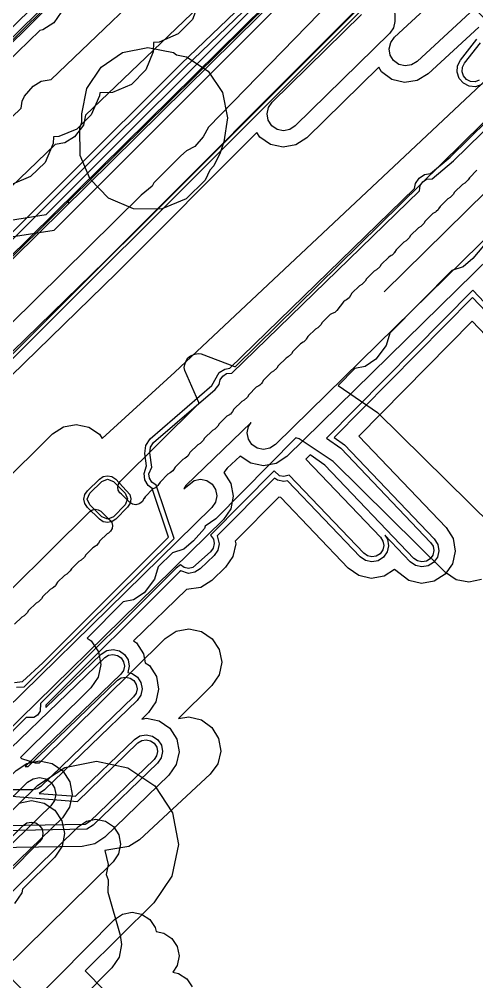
# Model space of a CAD drawing. Header units: metres. Extents: x -2677 to -840, y 169 to 1487.
# Drawn here: x -2010.8 to -1983.1, y 491.1 to 549.2 of the extents above; entities that cross this region are included whole.
import ezdxf

# ---------------------------------------------------------------- set-up
doc = ezdxf.new("R2010")
doc.units = ezdxf.units.M
for name, color, linetype in [('AI_GREENING_EXCLUSIONS', 1, 'Continuous'), ('AI_GREENING_LAWN', 82, 'Continuous'), ('AI_GREENING_REJECTED', 6, 'Continuous')]:
    doc.layers.add(name, color=color, linetype=linetype)

msp = doc.modelspace()

# ---------------------------------------------------------------- linework, layer by layer
at = {"layer": 'AI_GREENING_EXCLUSIONS'}
for points in [[(-2062.242, 483.567), (-2045.316, 500.717), (-2038.667, 507.263), (-2033.173, 512.82), (-2032.534, 513.273), (-2016.89, 528.456), (-2017.394, 528.707), (-2017.612, 529.03), (-2017.69, 529.413), (-2017.615, 529.796), (-2017.4, 530.121), (-2011.796, 535.769), (-2011.245, 536.052), (-2008.654, 536.468), (-1980.938, 564.167), (-1978.512, 566.565), (-1978.049, 566.806), (-1972.108, 572.596), (-1972.216, 572.944), (-1983.291, 577.815), (-1983.598, 578.026), (-1997.022, 591.547)], [(-2062.953, 484.27), (-2046.017, 501.43), (-2039.374, 507.971), (-2033.884, 513.523), (-2033.115, 514.109), (-2018.374, 528.406), (-2018.535, 528.644), (-2018.69, 529.409), (-2018.541, 530.175), (-2018.11, 530.825), (-2012.506, 536.473), (-2011.859, 536.91), (-2011.403, 537.04), (-2009.125, 537.405), (-1981.641, 564.878), (-1979.215, 567.276), (-1978.558, 567.707), (-1973.655, 572.485), (-1983.694, 576.9), (-1984.308, 577.321), (-1997.732, 590.843)], [(-1992.103, 566.94), (-2026.718, 532.766), (-2020.03, 525.995), (-1985.86, 559.681)], [(-1991.963, 566.797), (-2026.435, 532.764), (-2020.028, 526.277), (-1985.941, 559.864)], [(-1979.26, 563.308), (-1999.317, 542.675), (-1999.637, 542.1), (-2000.148, 541.511), (-2000.648, 541.262), (-2001, 540.943), (-2002.628, 539.323), (-2002.727, 539.123), (-2003.392, 538.569), (-2027.179, 515.112), (-2027.814, 514.328), (-2028.13, 514.174), (-2029.12, 513.198), (-2030.155, 512.136), (-2030.28, 511.884), (-2030.941, 511.329), (-2054.872, 486.774)], [(-1979.26, 563.308), (-1999.317, 542.675), (-1999.637, 542.1), (-2000.148, 541.511), (-2000.648, 541.262), (-2001, 540.943), (-2002.628, 539.323), (-2002.727, 539.123), (-2003.392, 538.569), (-2027.179, 515.112), (-2027.814, 514.328), (-2028.13, 514.174), (-2029.12, 513.198), (-2030.155, 512.136), (-2030.28, 511.884), (-2030.941, 511.329), (-2054.872, 486.774)], [(-1982.718, 550.339), (-1986.721, 546.647), (-1987.054, 546.443), (-1987.44, 546.383), (-1987.819, 546.474), (-1988.134, 546.704), (-1988.338, 547.037), (-1988.398, 547.422), (-1988.307, 547.801), (-1988.077, 548.117), (-1974.234, 560.884)], [(-1990.239, 556.802), (-2000.971, 546.51), (-2049.671, 497.968), (-2051.226, 496.284), (-2050.554, 495.528), (-2050.524, 495.091), (-2050.71, 494.766), (-2050.938, 494.616), (-2051.291, 494.57), (-2052.531, 494.938), (-2053.863, 493.551), (-2053.596, 493.163), (-2053.364, 492.149), (-2050.921, 494.499), (-2050.653, 494.551), (-2050.385, 494.497), (-2050.158, 494.344), (-2050.007, 494.116), (-2049.955, 493.848), (-2050.009, 493.581), (-2050.162, 493.354), (-2053.466, 490.074)], [(-1982.277, 548.857), (-1986.991, 553.767), (-1989.991, 556.471), (-1990.147, 556.474), (-2000.759, 546.298), (-2049.455, 497.759), (-2050.807, 496.287), (-2050.411, 495.876), (-2050.237, 495.526), (-2050.21, 495.137), (-2050.328, 494.785), (-2049.945, 494.556), (-2049.73, 494.23), (-2049.655, 493.847), (-2049.733, 493.465), (-2049.951, 493.141), (-2053.276, 489.84)], [(-1986.436, 553.693), (-2022.646, 517.507)], [(-1986.301, 553.544), (-2022.504, 517.365)], [(-2017.58, 537.172), (-2010.645, 543.824), (-2010.577, 544.255), (-2010.441, 544.555), (-2009.923, 545.156), (-2009.43, 545.471), (-2008.828, 545.567), (-2001.038, 553.04)], [(-2015.322, 517.648), (-2008.744, 524.148), (-2008.092, 524.578), (-2007.326, 524.725), (-2006.561, 524.568), (-2005.915, 524.131), (-2005.739, 523.864), (-2001.362, 527.887), (-1975.217, 552.459)], [(-1988.116, 552.004), (-1988.069, 549.059), (-1988.149, 548.677), (-1988.369, 548.355), (-1994.083, 542.757), (-1994.41, 542.544), (-1994.793, 542.472), (-1995.175, 542.552), (-1995.498, 542.772), (-1995.711, 543.099), (-1995.783, 543.482), (-1995.703, 543.864), (-1995.483, 544.186), (-1990.075, 549.483)], [(-1998.97, 550.867), (-2006.745, 543.409), (-2006.865, 542.803), (-2007.424, 542.109), (-2008.008, 541.745), (-2008.585, 541.643), (-2015.585, 534.929)], [(-1999.826, 550.438), (-2000.296, 549.194), (-2001.151, 548.317), (-2002.302, 547.819), (-2002.645, 547.802), (-2002.662, 547.229), (-2003.115, 546.145), (-2003.97, 545.268), (-2005.121, 544.77), (-2005.89, 544.753), (-2005.907, 544.571), (-2006.405, 543.42), (-2007.282, 542.565), (-2008.366, 542.112), (-2008.681, 542.095), (-2008.698, 541.707), (-2009.196, 540.556), (-2010.073, 539.701), (-2011.157, 539.248)], [(-1990.085, 550.095), (-2005.564, 534.597), (-2020.795, 519.772), (-2028.93, 511.969), (-2039.73, 501.312), (-2032.953, 501.312), (-2032.57, 501.236), (-2032.246, 501.019), (-2032.029, 500.695), (-2031.953, 500.312), (-2032.029, 499.93), (-2032.246, 499.605), (-2032.57, 499.388), (-2032.953, 499.312), (-2041.224, 499.312), (-2041.648, 499.209), (-2041.837, 499.247), (-2057.69, 483.195)], [(-2010.142, 549.734), (-2013.052, 546.91)], [(-2008.225, 549.626), (-2008.668, 548.984), (-2009.323, 548.56), (-2009.523, 548.524), (-2012.2, 545.942)], [(-1982.983, 548.734), (-1986.043, 545.912), (-1986.709, 545.505), (-1987.48, 545.383), (-1988.239, 545.566), (-1988.869, 546.026), (-1989.037, 546.3), (-1993.384, 542.043), (-1994.037, 541.616), (-1994.804, 541.472), (-1995.568, 541.632), (-1996.212, 542.072), (-1996.395, 542.353), (-2004.867, 533.881), (-2020.098, 519.056)], [(-1982.809, 545.253), (-1983.179, 545.13), (-1983.569, 545.159), (-1983.917, 545.335), (-1984.172, 545.63), (-1984.294, 546.001), (-1984.266, 546.39), (-1984.09, 546.738), (-1983.102, 547.996)], [(-1982.957, 545.514), (-1983.216, 545.428), (-1983.489, 545.448), (-1983.733, 545.571), (-1983.911, 545.778), (-1983.997, 546.037), (-1983.976, 546.31), (-1983.854, 546.554), (-1982.885, 547.788)], [(-2011.039, 509.13), (-2010.562, 509.183), (-2009.336, 510.324), (-2001.731, 517.91), (-2002.725, 520.851), (-2002.973, 521.042), (-2003.168, 521.381), (-2003.218, 521.768), (-2003.058, 522.22), (-2003.161, 522.972), (-2003.11, 523.451), (-2002.841, 523.85), (-1999.121, 527.066), (-1998.669, 527.857), (-1998.341, 528.069), (-1998.033, 528.126), (-1986.874, 538.978), (-1986.808, 539.285), (-1986.587, 539.606), (-1986.259, 539.818), (-1985.904, 539.884), (-1984.722, 540.876), (-1981.308, 544.215)], [(-2010.927, 508.852), (-2010.461, 508.861), (-2001.387, 517.829), (-2002.478, 521.059), (-2002.747, 521.24), (-2002.883, 521.477), (-2002.919, 521.748), (-2002.745, 522.144), (-2002.864, 523.013), (-2002.828, 523.348), (-2002.64, 523.628), (-1998.923, 526.841), (-1998.668, 527.13), (-1998.615, 527.417), (-1998.46, 527.642), (-1998.231, 527.791), (-1997.909, 527.829), (-1986.58, 538.846), (-1986.533, 539.166), (-1986.378, 539.391), (-1986.149, 539.54), (-1985.802, 539.572), (-1984.522, 540.652), (-1981.099, 544)], [(-1978.778, 542.512), (-1988.712, 532.741), (-1981.25, 540.058)], [(-1979.85, 538.63), (-1995.28, 523.502), (-1995.606, 523.288), (-1995.99, 523.216), (-1996.372, 523.296), (-1996.694, 523.516), (-1996.908, 523.842), (-1996.98, 524.226), (-1996.9, 524.608), (-1996.739, 524.844), (-2000.691, 521.025), (-2000.82, 520.835), (-2000.196, 521.342), (-1999.812, 521.415), (-1999.43, 521.336), (-1999.108, 521.116), (-1998.894, 520.79), (-1998.821, 520.406), (-1998.9, 520.024), (-1999.12, 519.702), (-2016.805, 502.384)], [(-1979.15, 537.916), (-1994.58, 522.788), (-1995.233, 522.361), (-1996, 522.216), (-1996.764, 522.376), (-1997.4, 522.811), (-1998.188, 522.085), (-1998.393, 521.814), (-1997.967, 521.164), (-1997.821, 520.398), (-1997.98, 519.634), (-1998.419, 518.989), (-2015.861, 501.909), (-2015.874, 501.751), (-2016.232, 501.057), (-2020.44, 495.778), (-2024.01, 492.027), (-2025.056, 490.402)], [(-1982.701, 535.508), (-1983.344, 534.757), (-1983.936, 534.249), (-1984.622, 534.025), (-1988.372, 530.229), (-1988.595, 529.487), (-1989.215, 528.663), (-1989.862, 528.225), (-1990.475, 528.099), (-1991.479, 527.083), (-1989.113, 525.454), (-1982.188, 518.613)], [(-1977.822, 527.004), (-1983.353, 532.833), (-1992.185, 523.894), (-1991.329, 523.289), (-1985.9, 517.598), (-1985.753, 517.368), (-1985.706, 517.099), (-1985.766, 516.832), (-1985.923, 516.609), (-1986.153, 516.462), (-1986.422, 516.415), (-1986.689, 516.475), (-1986.913, 516.632), (-1992.291, 522.27), (-1993.185, 522.882), (-1993.435, 522.628), (-1988.93, 517.905), (-1988.783, 517.674), (-1988.736, 517.405), (-1988.796, 517.139), (-1988.953, 516.915), (-1989.184, 516.769), (-1989.453, 516.722), (-1989.719, 516.782), (-1989.943, 516.939), (-1994.449, 521.662), (-1994.763, 521.575), (-1995.032, 521.627), (-1995.357, 521.92), (-1999.193, 518.034), (-1999.026, 517.791), (-1998.977, 517.522), (-1999.035, 517.255), (-1999.191, 517.031), (-2000.258, 516.075), (-2000.526, 516.026), (-2000.793, 516.084), (-2001.009, 516.234), (-2001.277, 516.039), (-2009.478, 507.864), (-2009.495, 507.394), (-2009.649, 507.168), (-2009.877, 507.019), (-2010.337, 507.008), (-2011.924, 505.426)], [(-1978.039, 526.797), (-1983.372, 532.387), (-1991.719, 523.938), (-1991.112, 523.496), (-1985.682, 517.805), (-1985.473, 517.476), (-1985.406, 517.092), (-1985.491, 516.711), (-1985.716, 516.392), (-1986.045, 516.183), (-1986.43, 516.115), (-1986.81, 516.201), (-1987.13, 516.425), (-1988.66, 518.029), (-1988.503, 517.783), (-1988.436, 517.398), (-1988.521, 517.018), (-1988.746, 516.698), (-1989.075, 516.489), (-1989.46, 516.422), (-1989.84, 516.507), (-1990.16, 516.732), (-1994.538, 521.321), (-1994.762, 521.275), (-1995.145, 521.349), (-1995.34, 521.478), (-1998.807, 517.996), (-1998.677, 517.517), (-1998.76, 517.136), (-1998.982, 516.815), (-1999.82, 516.007), (-2000.148, 515.796), (-2000.532, 515.726), (-2001, 515.869), (-2001.066, 515.826), (-2009.158, 507.758), (-2009.147, 507.619), (-2005.801, 510.85), (-2005.473, 511.061), (-2005.089, 511.13), (-2004.708, 511.048), (-2004.387, 510.825), (-2004.176, 510.497), (-2004.107, 510.113), (-2004.189, 509.733), (-2003.935, 509.678), (-2003.614, 509.456), (-2003.403, 509.127), (-2003.334, 508.743), (-2003.416, 508.362), (-2003.639, 508.042), (-2009.235, 502.638), (-2009.544, 502.435), (-2007.351, 502.26), (-2003.794, 505.694), (-2003.466, 505.905), (-2003.082, 505.975), (-2002.701, 505.892), (-2002.38, 505.67), (-2002.169, 505.341), (-2002.1, 504.957), (-2002.183, 504.576), (-2002.405, 504.256), (-2006.286, 500.508), (-2006.673, 500.276), (-2013.916, 500.126)], [(-1978.763, 526.106), (-1983.39, 530.957), (-1990.231, 524.022), (-1984.959, 518.496), (-1984.541, 517.837), (-1984.407, 517.068), (-1984.577, 516.307), (-1985.025, 515.668), (-1985.684, 515.25), (-1986.453, 515.116), (-1987.215, 515.286), (-1988.072, 515.964), (-1988.714, 515.557), (-1989.483, 515.422), (-1990.245, 515.593), (-1990.883, 516.041), (-1994.96, 520.315), (-1995.067, 520.335), (-1997.71, 517.681), (-1997.677, 517.5), (-1997.843, 516.737), (-1998.288, 516.096), (-1999.125, 515.287), (-1999.781, 514.865), (-2000.66, 514.751), (-2003.856, 511.65), (-2003.668, 511.52), (-2003.246, 510.863), (-2003.149, 510.327), (-2002.895, 510.15), (-2002.473, 509.494), (-2002.334, 508.726), (-2002.499, 507.963), (-2002.944, 507.322), (-2003.359, 506.921), (-2003.065, 506.975), (-2002.302, 506.809), (-2001.661, 506.364), (-2001.239, 505.708), (-2001.1, 504.94), (-2001.265, 504.177), (-2001.71, 503.536), (-2005.592, 499.789), (-2006.188, 499.391), (-2006.951, 499.228), (-2013.576, 499.13)], [(-1982.818, 515.347), (-1983.582, 515.19), (-1984.348, 515.338), (-1985, 515.768), (-1991.789, 522.476), (-1993.834, 523.846), (-1994.053, 523.907), (-1998.881, 519.02), (-1999.529, 518.582), (-1999.572, 518.444), (-2000.219, 517.697), (-2000.814, 517.192), (-2001.501, 516.972), (-2002.354, 516.119), (-2002.582, 515.378), (-2003.207, 514.558), (-2003.856, 514.124), (-2004.47, 514.002), (-2006.656, 511.815), (-2006.405, 511.645), (-2005.976, 510.994), (-2005.828, 510.228), (-2005.985, 509.463), (-2006.422, 508.817), (-2010.685, 504.605), (-2010.616, 504.532), (-2009.802, 504.287), (-2009.537, 504.281), (-2001.93, 511.797), (-2001.278, 512.227), (-2000.512, 512.374), (-1999.748, 512.217), (-1999.101, 511.78), (-1998.672, 511.129), (-1998.524, 510.362), (-1998.681, 509.598), (-1999.118, 508.952), (-2001.141, 506.953), (-2000.511, 507.056), (-1999.752, 506.876), (-1999.119, 506.42), (-1998.709, 505.756), (-1998.584, 504.986), (-1998.763, 504.226), (-1999.22, 503.593), (-2003.481, 499.625), (-2004.145, 499.215), (-2005.579, 498.986), (-2005.376, 498.131), (-2005.502, 497.524), (-2005.384, 497.208), (-2005.41, 496.457), (-2004.655, 493.86), (-2004.575, 493.311), (-2004.724, 492.545), (-2005.154, 491.894), (-2010.475, 486.523)], [(-2011.257, 505.165), (-2005.593, 510.634), (-2005.363, 510.782), (-2005.095, 510.83), (-2004.828, 510.772), (-2004.603, 510.617), (-2004.456, 510.387), (-2004.407, 510.118), (-2004.465, 509.851), (-2004.621, 509.627), (-2010.39, 504.056), (-2010.214, 504.056), (-2004.82, 509.265), (-2004.59, 509.412), (-2004.321, 509.461), (-2004.054, 509.403), (-2003.83, 509.247), (-2003.682, 509.018), (-2003.634, 508.749), (-2003.692, 508.482), (-2003.847, 508.257), (-2009.444, 502.853), (-2009.674, 502.706), (-2009.928, 502.657), (-2011.588, 502.653)], [(-2012.729, 502.388), (-2007.24, 501.95), (-2003.586, 505.479), (-2003.356, 505.626), (-2003.087, 505.675), (-2002.82, 505.617), (-2002.596, 505.461), (-2002.448, 505.231), (-2002.4, 504.963), (-2002.458, 504.696), (-2002.613, 504.471), (-2006.495, 500.724), (-2006.765, 500.561), (-2014.023, 500.424)], [(-2024.858, 489.934), (-2023.914, 491.053), (-2010.952, 503.82), (-2010.299, 504.246), (-2009.532, 504.391), (-2008.768, 504.231), (-2008.124, 503.791), (-2007.697, 503.137), (-2007.553, 502.37), (-2007.713, 501.607), (-2008.153, 500.962), (-2014.7, 494.618), (-2016.381, 492.896), (-2016.109, 492.844), (-2015.058, 492.135), (-2013.759, 490.744)], [(-2021.592, 489.582), (-2020.503, 491.192), (-2018.587, 493.082), (-2018.456, 493.715), (-2017.36, 495.328), (-2009.642, 502.934), (-2008.012, 504.006), (-2006.096, 504.373), (-2004.186, 503.978), (-2002.571, 502.882), (-2001.5, 501.252), (-2001.133, 499.336), (-2001.528, 497.425), (-2002.623, 495.811), (-2006.781, 491.714), (-1974.936, 459.319)], [(-2023.153, 490.4), (-2010.252, 503.105), (-2009.926, 503.319), (-2009.542, 503.391), (-2009.16, 503.311), (-2008.838, 503.091), (-2008.625, 502.764), (-2008.553, 502.381), (-2008.633, 501.999), (-2008.853, 501.677), (-2015.4, 495.332), (-2021.966, 488.815)], [(-2010.79, 501.847), (-2010.025, 502), (-2009.26, 501.849), (-2008.61, 501.416), (-2008.176, 500.768), (-2008.022, 500.003), (-2008.173, 499.237), (-2008.606, 498.588), (-2010.561, 496.645), (-2010.604, 496.424), (-2011.037, 495.774)], [(-2018.041, 488.704), (-2015.283, 491.423), (-2015.351, 491.778), (-2015.233, 492.351), (-2014.904, 492.835), (-2007.186, 500.441), (-2007.186, 500.441), (-2006.697, 500.763), (-2006.122, 500.873), (-2005.549, 500.754), (-2005.064, 500.426), (-2004.743, 499.937), (-2004.633, 499.362), (-2004.751, 498.789), (-2005.08, 498.304), (-2011.73, 491.751), (-1974.978, 454.369)], [(-2012.385, 498.622), (-2010.518, 500.494), (-2010.291, 500.646), (-2010.023, 500.7), (-2009.755, 500.647), (-2009.528, 500.496), (-2009.376, 500.269), (-2009.322, 500.001), (-2009.375, 499.733), (-2009.527, 499.506), (-2011.429, 497.598)], [(-2010.029, 489.727), (-2004.993, 494.811), (-2004.508, 495.139), (-2003.934, 495.255), (-2003.36, 495.144), (-2002.872, 494.821), (-2002.544, 494.336), (-2002.492, 494.079), (-2002.029, 493.989), (-2001.541, 493.667), (-2001.213, 493.181), (-2001.096, 492.608), (-2001.208, 492.033), (-2001.476, 491.627), (-2001.126, 491.559), (-2000.638, 491.237), (-2000.311, 490.752)]]:
    msp.add_lwpolyline(points, dxfattribs=at)
for points in [[(-2001.247, 547.053), (-2000.644, 546.934), (-1999.347, 546.066), (-1998.479, 544.769), (-1998.175, 543.238), (-1998.396, 541.797), (-1998.608, 541.142), (-1999.001, 540.352), (-1999.25, 540.085), (-1999.522, 539.472), (-2000.666, 538.349), (-2002.188, 537.729), (-2003.849, 537.745), (-2005.358, 538.392), (-2006.481, 539.536), (-2007.085, 540.981), (-2007.101, 542.642), (-2006.977, 542.978), (-2006.977, 543.491), (-2006.673, 545.022), (-2005.805, 546.319), (-2004.508, 547.187), (-2002.977, 547.491), (-2001.446, 547.187), (-2001.247, 547.053)], [(-2006.64, 519.714), (-2006.796, 519.944), (-2006.851, 520.216), (-2006.796, 520.487), (-2006.639, 520.716), (-2005.91, 521.426), (-2005.684, 521.574), (-2005.419, 521.625), (-2005.154, 521.572), (-2004.929, 521.422), (-2004.067, 520.492), (-2004.012, 520.226), (-2004.063, 519.959), (-2004.212, 519.731), (-2004.917, 519.009), (-2005.142, 518.855), (-2005.409, 518.799), (-2005.678, 518.849), (-2005.907, 518.998), (-2006.64, 519.714)], [(-2006.5, 520.573), (-2005.771, 521.283), (-2005.42, 521.425), (-2005.07, 521.28), (-2004.36, 520.575), (-2004.212, 520.224), (-2004.355, 519.871), (-2005.06, 519.149), (-2005.412, 518.999), (-2005.767, 519.141), (-2006.5, 519.857), (-2006.651, 520.215), (-2006.5, 520.573)]]:
    msp.add_lwpolyline(points, close=True, dxfattribs=at)
at = {"layer": 'AI_GREENING_LAWN'}
for points in [[(-1986.476, 559.259), (-2019.937, 526.226)], [(-2026.456, 532.832), (-2003.16, 555.882)], [(-1983.098, 540.086), (-1983.558, 539.632), (-1983.638, 539.493), (-1983.829, 539.305), (-1983.97, 539.227), (-1984.447, 538.758), (-1984.527, 538.618), (-1984.718, 538.43), (-1984.858, 538.353), (-1985.32, 537.9), (-1985.415, 537.745), (-1985.417, 537.746), (-1985.442, 537.696), (-1985.559, 537.582), (-1985.609, 537.557), (-1985.608, 537.555), (-1985.765, 537.463), (-1986.225, 537.009), (-1986.305, 536.87), (-1986.496, 536.682), (-1986.637, 536.604), (-1987.114, 536.134), (-1987.194, 535.995), (-1987.385, 535.807), (-1987.526, 535.73), (-1987.987, 535.277), (-1988.082, 535.121), (-1988.085, 535.123), (-1988.11, 535.073), (-1988.226, 534.958), (-1988.276, 534.934), (-1988.275, 534.932), (-1988.432, 534.839), (-1988.892, 534.385), (-1988.972, 534.246), (-1989.163, 534.058), (-1989.304, 533.98), (-1989.781, 533.511), (-1989.861, 533.372), (-1990.053, 533.184), (-1990.193, 533.106), (-1990.654, 532.654), (-1990.74, 532.514), (-1990.82, 532.372), (-1990.992, 532.248), (-1991.069, 532.214), (-1991.167, 532.136), (-1991.564, 531.609), (-1991.689, 531.491), (-1991.847, 531.423), (-1991.856, 531.421), (-1991.971, 531.357), (-1992.448, 530.887), (-1992.528, 530.748), (-1992.719, 530.56), (-1992.86, 530.483), (-1993.321, 530.03), (-1993.416, 529.874), (-1993.419, 529.876), (-1993.443, 529.826), (-1993.56, 529.711), (-1993.61, 529.687), (-1993.609, 529.685), (-1993.766, 529.592), (-1994.226, 529.138), (-1994.306, 528.999), (-1994.497, 528.811), (-1994.637, 528.733), (-1995.115, 528.264), (-1995.195, 528.124), (-1995.386, 527.936), (-1995.526, 527.859), (-1995.988, 527.406), (-1996.083, 527.25), (-1996.085, 527.252), (-1996.11, 527.202), (-1996.227, 527.087), (-1996.277, 527.063), (-1996.275, 527.061), (-1996.433, 526.969), (-1996.893, 526.514), (-1996.973, 526.375), (-1997.164, 526.187), (-1997.304, 526.109), (-1997.781, 525.64), (-1997.864, 525.496), (-1997.988, 525.353), (-1998.056, 525.318), (-1998.053, 525.312), (-1998.211, 525.219), (-1998.67, 524.765), (-1998.75, 524.626), (-1998.941, 524.438), (-1999.082, 524.36), (-1999.559, 523.891), (-1999.639, 523.751), (-1999.831, 523.563), (-1999.971, 523.486), (-2000.44, 523.026), (-2000.535, 522.87), (-2000.541, 522.873), (-2000.577, 522.805), (-2000.723, 522.683), (-2000.868, 522.603), (-2001.345, 522.135), (-2001.44, 521.979), (-2001.446, 521.983), (-2001.482, 521.915), (-2001.628, 521.793), (-2001.772, 521.713), (-2002.25, 521.245), (-2002.345, 521.089), (-2002.351, 521.092), (-2002.387, 521.025), (-2002.533, 520.903), (-2002.677, 520.823), (-2003.155, 520.355), (-2003.218, 520.252), (-2003.22, 520.243), (-2003.316, 520.068), (-2003.472, 519.944), (-2003.507, 519.927), (-2003.707, 519.874), (-2003.911, 519.906), (-2004.085, 520.018), (-2004.577, 520.507), (-2004.685, 520.597), (-2004.774, 520.758), (-2004.799, 520.94), (-2004.757, 521.119), (-2004.653, 521.27), (-1999.931, 525.976), (-1999.906, 526.013), (-1999.915, 526.057), (-2000.743, 527.991), (-2000.783, 528.171), (-2000.783, 528.171), (-2000.755, 528.354), (-2000.679, 528.571), (-2000.57, 528.749), (-2000.399, 528.868), (-2000.137, 528.976), (-1999.954, 529.015), (-1999.769, 528.983), (-1997.74, 528.221), (-1997.698, 528.214), (-1997.662, 528.238), (-1981.513, 544.14)], [(-2013.618, 512.418), (-2006.489, 519.454), (-2006.339, 519.556), (-2006.162, 519.598), (-2005.983, 519.574), (-2005.823, 519.487), (-2005.771, 519.426), (-2005.771, 519.427), (-2005.275, 518.942), (-2005.17, 518.792), (-2005.125, 518.614), (-2005.148, 518.433), (-2005.234, 518.271), (-2005.373, 518.152), (-2005.446, 518.109), (-2005.878, 517.687), (-2005.961, 517.545), (-2006.086, 517.401), (-2006.155, 517.367), (-2006.151, 517.361), (-2006.309, 517.269), (-2006.741, 516.847), (-2006.822, 516.709), (-2007.014, 516.522), (-2007.155, 516.445), (-2007.604, 516.008), (-2007.685, 515.869), (-2007.877, 515.682), (-2008.018, 515.605), (-2008.451, 515.185), (-2008.547, 515.029), (-2008.549, 515.031), (-2008.574, 514.981), (-2008.692, 514.867), (-2008.742, 514.843), (-2008.74, 514.841), (-2008.898, 514.749), (-2009.33, 514.327), (-2009.411, 514.189), (-2009.603, 514.002), (-2009.744, 513.925), (-2010.193, 513.488), (-2010.274, 513.349), (-2010.466, 513.162), (-2010.607, 513.085), (-2011.04, 512.665)]]:
    msp.add_lwpolyline(points, dxfattribs=at)
at = {"layer": 'AI_GREENING_REJECTED'}
msp.add_point((-2007.78, 538.14), dxfattribs=at)

doc.saveas('drawing.dxf')
